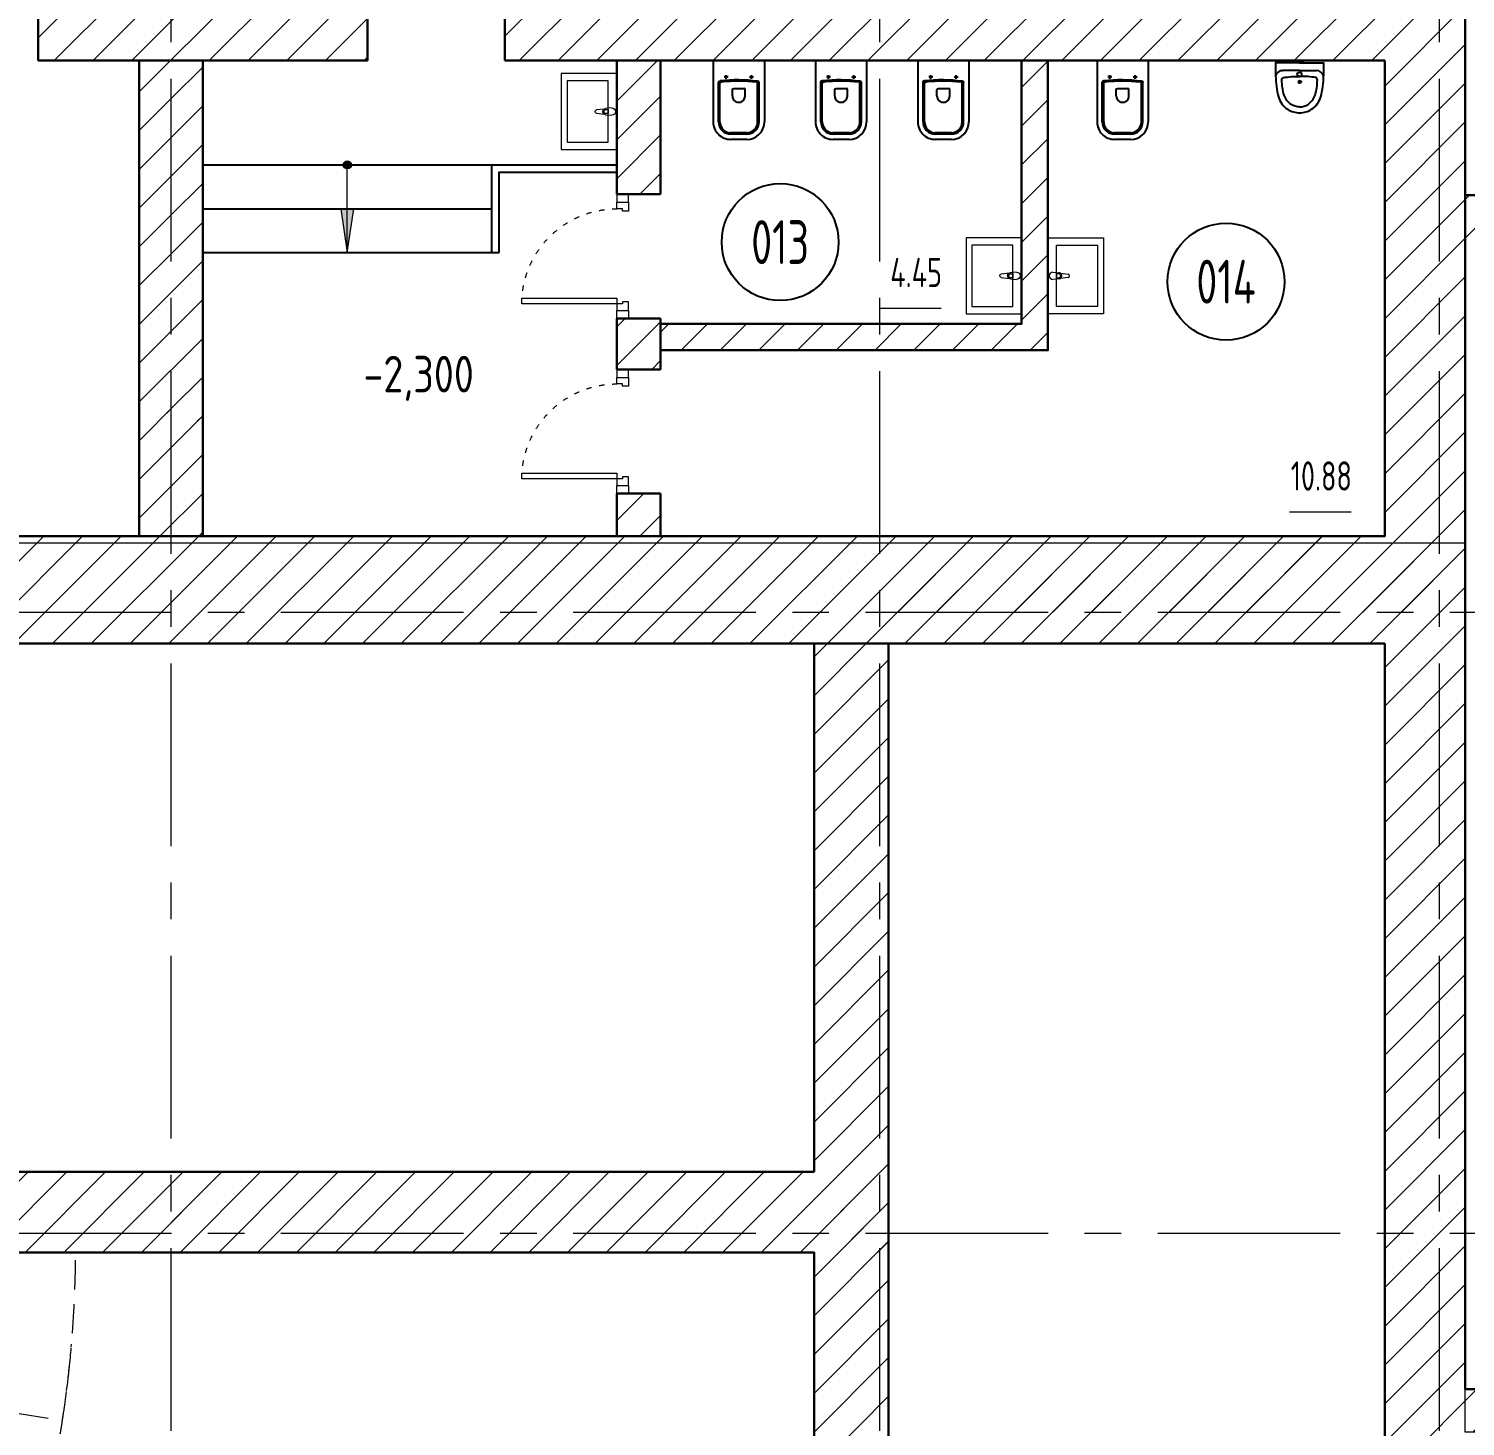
# Model space of a CAD drawing. Header units: millimetres. Extents: x -13407 to 93998, y -3954 to 109271.
# Drawn here: x 41710 to 51541, y 10219 to 19781 of the extents above; entities that cross this region are included whole.
import ezdxf
from ezdxf import colors
from ezdxf.entities.mleader import LeaderData, LeaderLine
from ezdxf.enums import TextEntityAlignment as Align
from ezdxf.math import Vec2, Vec3

# ---------------------------------------------------------------- set-up
doc = ezdxf.new("R2010")
doc.units = ezdxf.units.MM
for name, pattern in [('ACAD_ISO03W100', [30, 12, -18]), ('ADSK_Штриховая_ш2 п1', [3, 2, -1]), ('CENTER', [2, 1.25, -0.25, 0.25, -0.25])]:
    doc.linetypes.add(name, pattern=pattern)
for name, color, linetype, lineweight in [('_0', 250, 'Continuous', 9), ('_АР ТЕКСТ', 250, 'Continuous', 25), ('АР_Двери', 5, 'Continuous', 18), ('АР_Лестницы', 250, 'Continuous', 15), ('АР_Маркер экспликации', 239, 'Continuous', 13), ('АР_МосжилНии_Стены', 202, 'Continuous', 30), ('АР_Номер помещения', 1, 'Continuous', 25), ('АР_Оси', 193, 'Continuous', 9), ('АР_Отметки', 250, 'Continuous', 15), ('АР_Помещения_площадь', 19, 'Continuous', 9), ('АР_тонкая линия', 250, 'Continuous', 0), ('АР_Штриховка монолит', 250, 'Continuous', 9), ('Подвал', 250, 'Continuous', 30)]:
    doc.layers.add(name, color=color, linetype=linetype, lineweight=lineweight)
doc.layers.add('ТХ_сантехника', color=253, linetype='Continuous')
doc.styles.add('ISOCPEUR', font='isocpeur.ttf', dxfattribs={"width": 0.7})
doc.styles.get("Standard").update_dxf_attribs({"font": 'arial.ttf'})
pattern_1 = [(45, (331452.74, -55205.68), (-132.58252, 132.58252), [])]

# ---------------------------------------------------------------- blocks, each defined once
blk = doc.blocks.new('*U42')
at = {"layer": 'АР_Номер помещения', "color": 7}
blk.add_circle((-5418.9, 417), 400, dxfattribs=at)
at = {"layer": 'АР_Помещения_площадь', "color": 7}
blk.add_line((-4562.4, -1159), (-4984.7, -1159), dxfattribs=at)
at = {"color": 7, "style": 'ISOCPEUR', "width": 0.7, "flags": 1}
blk.add_attdef('КАТЕГОРИЯ', (-499.2, -2092.2), '', height=250, dxfattribs=at)
at = {"layer": 'АР_Номер помещения', "color": 7, "style": 'ISOCPEUR', "width": 0.7}
blk.add_attdef('НОМЕР_ПОМЕЩЕНИЯ', text='', height=300, dxfattribs=at).set_placement((-5418.9, 417), align=Align.MIDDLE_CENTER)
at = {"layer": 'АР_Помещения_площадь', "color": 7, "lineweight": 30, "width": 0.7, "flags": 104}
blk.add_attdef('ИМЯ_ПОМЕЩЕНИЯ', text='', height=100, dxfattribs=at).set_placement((157.6, 1217.1), align=Align.MIDDLE_CENTER)
at = {"layer": 'АР_Помещения_площадь', "color": 7, "style": 'ISOCPEUR', "width": 0.7}
blk.add_attdef('ПЛОЩАДЬ_ПОМЕЩЕНИЯ', text='', height=200, dxfattribs=at).set_placement((-4557.5, -912.5), align=Align.MIDDLE_RIGHT)
blk = doc.blocks.new('*U43')
at = {"layer": 'АР_Номер помещения', "color": 7}
blk.add_circle((-8453.4, 2788), 400, dxfattribs=at)
at = {"layer": 'АР_Помещения_площадь', "color": 7}
blk.add_line((-7350.9, 2334), (-7773.2, 2334), dxfattribs=at)
at = {"color": 7, "style": 'ISOCPEUR', "width": 0.7, "flags": 1}
blk.add_attdef('КАТЕГОРИЯ', (-499.2, -2092.2), '', height=250, dxfattribs=at)
at = {"layer": 'АР_Номер помещения', "color": 7, "style": 'ISOCPEUR', "width": 0.7}
blk.add_attdef('НОМЕР_ПОМЕЩЕНИЯ', text='', height=300, dxfattribs=at).set_placement((-8453.4, 2788), align=Align.MIDDLE_CENTER)
at = {"layer": 'АР_Помещения_площадь', "color": 7, "style": 'ISOCPEUR', "width": 0.7}
blk.add_attdef('ПЛОЩАДЬ_ПОМЕЩЕНИЯ', text='', height=200, dxfattribs=at).set_placement((-7346, 2580.5), align=Align.MIDDLE_RIGHT)
at = {"layer": 'АР_Помещения_площадь', "color": 7, "lineweight": 30, "width": 0.7, "flags": 104}
blk.add_attdef('ИМЯ_ПОМЕЩЕНИЯ', text='', height=100, dxfattribs=at).set_placement((157.6, 1217.1), align=Align.MIDDLE_CENTER)
blk = doc.blocks.new('*U7')
h = blk.add_hatch(color=256)
h.dxf.hatch_style = 1
edge = h.paths.add_edge_path()
edge.add_arc((0, 0), 27.6, 359.64, 719.64)
h = blk.add_hatch(color=256)
h.dxf.hatch_style = 1
h.paths.add_polyline_path([(300, -44.3), (300, 44.3), (600, 0)])
blk.add_line((600, 0), (0, 0))
blk.add_lwpolyline([(300, 44.3), (300, -44.3), (600, 0), (300, 44.3)])
blk.add_circle((0, 0), 27.6)
blk = doc.blocks.new('*U45')
for points in [[(0, 0), (0, -80), (55, -80), (55, 0), (0, 0)], [(55, -80), (55, 0), (115, 0), (115, -40), (100, -40), (100, -80), (55, -80)], [(795, -80), (795, 0), (735, 0), (735, -40), (750, -40), (750, -80), (795, -80)], [(850, 0), (850, -80), (795, -80), (795, 0), (850, 0)]]:
    blk.add_lwpolyline(points)
blk.add_lwpolyline([(100, -80), (100, -730), (140, -730), (140, -80)], close=True)
at = {"linetype": 'ACAD_ISO03W100', "ltscale": 3}
blk.add_arc((100, -80), 650, 270, 0, dxfattribs=at)
blk = doc.blocks.new('_DotSmall')
at = {"color": 0, "linetype": 'ByBlock', "const_width": 0.5}
blk.add_lwpolyline([(-0.0625, 0, 1), (0.0625, 0, 1)], format="xyb", close=True, dxfattribs=at)
blk = doc.blocks.new('унитаз поликлиники')
for p, q in [((0, 175), (0, -175)), ((0, 175), (420, 175)), ((112.4, 73.1), (112.4, 100.2)), ((420, 138.7), (149.6, 138.7)), ((420, 129), (156.8, 128.7)), ((125.6, 86.7), (99.5, 86.7)), ((191.9, -33.7), (191.9, 33.7)), ((242.4, 43.7), (201.9, 43.7)), ((494, 57.1), (494, -57.1)), ((504, 55), (504, -55)), ((540, 55), (540, -55)), ((125.5, -86.5), (99.4, -86.5)), ((112.3, -73), (112.3, -100.1)), ((242.4, -43.7), (201.9, -43.7)), ((0, -175), (420, -175)), ((420, -139), (147.9, -138.7)), ((420, -129), (155.2, -128.7))]:
    blk.add_line(p, q)
for centre, radius, start, end in [((420, 55), 120, 0, 90), ((420.5, 55.2), 83.5, 359.86187, 90.33349), ((420, 55), 74, 0, 90), ((242.4, 0), 43.7, 270, 90), ((420, -55), 120, 270, 0), ((420, -55), 84, 270, 0), ((420, -55), 74, 270, 358.40182)]:
    blk.add_arc(centre, radius, start, end)
at = {"extrusion": (0, 0, -1)}
for centre, major_axis, ratio, start_param, end_param in [((1158.1, 0), (-731, -726.4), 0.993775, 0.659849, 0.910919), ((984.1, 0), (-23.4, -941.4), 0.89728, 1.422258, 1.677847), ((149.5, 127.3), (-5.6, -10.5), 0.821373, 1.269211, 2.570669), ((154.4, 119.8), (-5.61, -7.72), 0.798093, 1.232924, 2.686723), ((112.4, 86.8), (3.55, 3.55), 1, 5.504025, 11.78721), ((201.9, -33.5), (4.12, -9.49), 0.964797, 0.42926, 1.943413), ((147.9, -127.5), (5.4, -10.4), 0.836443, 0.56114, 1.877577), ((155.2, -117.5), (5.3, -10.4), 0.842984, 0.549902, 1.8819)]:
    blk.add_ellipse(centre, major_axis=major_axis, ratio=ratio, start_param=start_param, end_param=end_param, dxfattribs=at)
for centre, major_axis, ratio, start_param, end_param in [((201.9, 33.5), (4.12, 9.49), 0.964797, 0.42926, 1.943413), ((112.3, -86.6), (3.54, -3.55), 1, 5.504025, 11.78721)]:
    blk.add_ellipse(centre, major_axis=major_axis, ratio=ratio, start_param=start_param, end_param=end_param)
blk = doc.blocks.new('Из_буфера27431')
at = {"linetype": 'Continuous', "lineweight": 5}
for p, q in [((-138.5, 11.1), (-85.6, 17.7)), ((-138.5, 11.1), (-85.6, 17.7)), ((-76.1, 21), (-34.1, 25)), ((-76.1, 21), (-34.1, 25)), ((-59, 13.6), (-73.9, 13.6)), ((-59, 13.6), (-73.9, 13.6)), ((-59, -13.6), (-59, 13.6)), ((-59, -13.6), (-59, 13.6)), ((-85.6, -17.7), (-138.5, -11.1)), ((-85.6, -17.7), (-138.5, -11.1)), ((-34.1, -25), (-76.1, -21)), ((-34.1, -25), (-76.1, -21)), ((-73.9, -13.6), (-59, -13.6)), ((-73.9, -13.6), (-59, -13.6))]:
    blk.add_line(p, q, dxfattribs=at)
for points in [[(0, -260), (-380, -260), (-380, 260), (0, 260)], [(-59, -210), (-339.1, -210), (-339.1, 210), (-59, 210)], [(-59, -210), (-339.1, -210), (-339.1, 210), (-59, 210)]]:
    blk.add_lwpolyline(points, close=True, dxfattribs=at)
for centre, radius, start, end in [((-137.1, 0), 11.2, 97.13892, 262.86108), ((-137.1, 0), 11.2, 97.13892, 262.86108), ((-74.2, 0), 21.1, 122.77103, 237.22897), ((-74.2, 0), 21.1, 122.77103, 237.22897), ((-73.9, 0), 13.6, 90, 270), ((-73.9, 0), 13.6, 90, 270), ((-74.2, 0), 21.1, 95.16961, 122.77103), ((-74.2, 0), 21.1, 95.16961, 122.77103), ((-34.1, 0), 25, 270, 90), ((-34.1, 0), 25, 270, 90), ((-74.2, 0), 21.1, 237.22897, 264.83039), ((-74.2, 0), 21.1, 237.22897, 264.83039)]:
    blk.add_arc(centre, radius, start, end, dxfattribs=at)
blk = doc.blocks.new('Писуар')
for points in [[(0, 52.9), (116.5, 52.9, 0.328868), (164.1, 90, 0.066999), (144.5, 233.5, 0.172209), (82.4, 318.1, 0.143285), (0, 342, 0.143285), (-82.4, 318.1, 0.172209), (-144.5, 233.5, 0.066999), (-164.1, 90)], [(-58.2, 285.9, 0.137396), (-105.9, 222.3)], [(58.2, 285.9, -0.137396), (105.9, 222.3)], [(-164.1, 90, 0.328868), (-116.5, 52.9, 8)], [(0, 92.6, 0.419996), (-15.9, 76.8, 0.151492), (-10.6, 66.2), (0, 66.2)], [(0, 92.6, -0.419996), (15.9, 76.8, -0.151492), (10.6, 66.2), (0, 66.2)]]:
    blk.add_lwpolyline(points, format="xyb")
for points in [[(0, 0), (-164.1, 0), (-164.1, 90)], [(0, 52.9), (-116.5, 52.9)], [(0, 0), (164.1, 0), (164.1, 90)]]:
    blk.add_lwpolyline(points)
blk.add_lwpolyline([(-21.2, 0), (21.2, 0), (21.2, -15.9), (-21.2, -15.9)], close=True)
for centre, radius, start, end in [((0, 187.1), 114.7, 90, 120.51024), ((282.3, 110.1), 404.1, 163.87115, 178.96926), ((2.6, 912.1), 819.4, 262.01576, 269.81492)]:
    blk.add_arc(centre, radius, start, end)
at = {"extrusion": (0, 0, -1)}
for centre, radius, start, end in [((0, 187.1), 114.7, 90, 120.51024), ((282.3, 110.1), 404.1, 163.87115, 178.96926), ((2.6, 912.1), 819.4, 262.01576, 269.81492)]:
    blk.add_arc(centre, radius, start, end, dxfattribs=at)
for points, start_tangent, end_tangent in [([(-121.7, 117.4), (-111.2, 100.6)], (0.014037, -0.999901), (0.974129, -0.225992)), ([(121.7, 117.4), (111.2, 100.6)], (-0.014037, -0.999901), (-0.974129, -0.225992))]:
    blk.add_spline(points, degree=3, dxfattribs=dict(start_tangent=start_tangent, end_tangent=end_tangent))
for points in [[(-10.6, 132.4), (-10.6, 137.6), (-5.3, 137.6), (0, 137.6)], [(0, 121.8), (-5.3, 121.8), (-10.6, 127.1), (-10.6, 132.4)], [(10.6, 132.4), (10.6, 137.6), (5.3, 137.6), (0, 137.6)], [(0, 121.8), (5.3, 121.8), (10.6, 127.1), (10.6, 132.4)], [(164.1, 90), (158.8, 68.8), (137.6, 52.9), (116.5, 52.9)]]:
    blk.add_open_spline(points, degree=3)

msp = doc.modelspace()

# ---------------------------------------------------------------- hatches: boundary and pattern name
at = {"layer": 'АР_Штриховка монолит', "ltscale": 100}
h = msp.add_hatch(dxfattribs=at)
h.set_pattern_fill('ANSI31', color=256, scale=1500)
h.set_pattern_definition(pattern_1)
h.paths.add_polyline_path([(42685, 20502.2), (42399.5, 20502.2), (42399.5, 20143.1), (42685, 20143.1)])
h.paths.add_polyline_path([(42970.5, 20502.2), (42685, 20502.2), (42685, 20143.1), (42970.5, 20143.1)])
h.paths.add_polyline_path([(42685, 20143.1), (42295.2, 20143.1), (41775.5, 20143.1), (41775.5, 19960), (42685, 19960)])
h.paths.add_polyline_path([(42685, 19960), (41775.5, 19960), (41775.5, 19563.6), (42685, 19563.6)])
h.paths.add_polyline_path([(44029.3, 19960), (42685, 19960), (42685, 19563.6), (42796.4, 19563.6), (44029.3, 19563.6)])
h.paths.add_polyline_path([(44029.3, 20143.1), (42685, 20143.1), (42685, 19960), (44029.3, 19960)])
h.paths.add_polyline_path([(42685, 19563.6), (42466.1, 19563.6), (42466.1, 17151.6), (42683.5, 17151.6)])
h.paths.add_polyline_path([(42900.8, 19563.6), (42685, 19563.6), (42683.5, 17094.8), (42900.8, 17094.8)])
h.paths.add_polyline_path([(47535, 20143.1), (44969.3, 20143.1), (44969.3, 19960), (47535, 19960)])
h.paths.add_polyline_path([(47535, 19960), (44969.3, 19960), (44969.3, 19563.6), (47535, 19563.6)])
h.paths.add_polyline_path([(51365, 20203.6), (50990.4, 20203.6), (50990.4, 20143.1), (47535, 20143.1), (47535, 19960), (51365, 19960)])
h.paths.add_polyline_path([(51365, 19960), (47535, 19960), (47535, 19563.6), (50990.4, 19563.6), (50990.4, 16308.9), (47535, 16308.9), (47535, 15790), (51365, 15790)])
h.paths.add_polyline_path([(48510.1, 20547.2), (48093.2, 20547.2), (48093.2, 20143.1), (48510.1, 20143.1)])
h.paths.add_polyline_path([(51541.2, 19960), (51365, 19960), (51365, 15790), (51541.2, 15790)])
h.paths.add_polyline_path([(51541.2, 20203.6), (51365, 20203.6), (51365, 19960), (51541.2, 19960)])
h = msp.add_hatch(dxfattribs=at)
h.set_pattern_fill('ANSI31', color=256, scale=1500)
h.set_pattern_definition([(45, (334647.98, -63562.75), (-132.58252, 132.58252), [])])
h.paths.add_polyline_path([(46034.5, 19563.6), (45734.5, 19563.6)])
h.paths.add_polyline_path([(46034.5, 19563.6), (45734.5, 19563.6), (45734.5, 18648.4), (46034.5, 18648.4)])
h = msp.add_hatch(dxfattribs=at)
h.set_pattern_fill('ANSI31', color=256, scale=1500)
h.set_pattern_definition([(45, (346742.01, -55205.68), (-132.58252, 132.58252), [])])
h.paths.add_polyline_path([(48684.5, 19563.6), (48504.5, 19563.6), (48504.5, 17760.7), (47535, 17760.7), (47535, 17580.7), (48684.5, 17580.7)])
h.paths.add_polyline_path([(47535, 17760.7), (46034.5, 17760.7), (46034.5, 17580.7), (47535, 17580.7)])
h = msp.add_hatch(dxfattribs=at)
h.set_pattern_fill('ANSI31', color=256, scale=1500)
h.set_pattern_definition(pattern_1)
h.paths.add_polyline_path([(47595.1, 15574), (47085.1, 15574), (47085.1, 11959.4), (42685, 11959.4), (42685, 11540), (47595.1, 11540)])
h.paths.add_polyline_path([(51541.2, 15574), (47587.5, 15574), (50990.4, 15574), (50990.4, 11540), (51541.2, 11540)])
h.paths.add_polyline_path([(51365, 11540), (50990.4, 11540), (50990.4, 9510), (51365, 9510)])
h.paths.add_polyline_path([(51541.2, 9510), (50990.4, 9510), (50990.4, 6515.2), (51541.2, 6515.2)])
h.paths.add_polyline_path([(47535, 9510), (47085.1, 9510), (47085.1, 6005.2), (47535, 6005.2)])
h.paths.add_polyline_path([(47595.1, 11540), (42685, 11540), (42685, 11408.8), (47085.1, 11408.8), (47085.1, 9510), (47595.1, 9510)])
h.paths.add_polyline_path([(51365, 6250), (47535, 6250), (47535, 6005.2), (51365, 6005.2)])
h.paths.add_polyline_path([(51365, 6515.2), (47595.1, 6515.2), (47595.1, 9510), (47535, 9510), (47535, 6250), (51365, 6250)])
h.paths.add_polyline_path([(55515, 9510), (55179.8, 9510), (55179.8, 6515.2), (51365, 6515.2), (51365, 6250), (55515, 6250)])
h.paths.add_polyline_path([(55515, 6250), (51365, 6250), (51365, 6005.2), (55135.7, 6005.2), (55135.7, 3393.2), (55254.6, 3393.2), (55254.6, 3458.2), (55515, 3458.2)])
h.paths.add_polyline_path([(55515, 11540), (55179.8, 11540), (55179.8, 10473.1), (51541.2, 10473.1), (51541.2, 11540), (51365, 11540), (51365, 9510), (51541.2, 9510), (51541.2, 10178.8), (55179.8, 10178.8), (55179.8, 9510), (55515, 9510)])
h.paths.add_polyline_path([(60058, 10473.1), (55676.6, 10473.1), (55676.6, 11540), (55515, 11540), (55515, 9510), (55676.6, 9510), (55676.6, 10178.8), (60058, 10178.8)])
h.paths.add_polyline_path([(55515, 15790), (55179.8, 15790), (55179.8, 11540), (55515, 11540)])
h.paths.add_polyline_path([(55676.6, 15790), (55515, 15790), (55515, 11540), (55676.6, 11540)])
h.paths.add_polyline_path([(55676.6, 18826.8), (55275, 18826.8), (55275, 18641.6), (55030.3, 18641.6), (55030.3, 18279.4), (55179.8, 18279.4), (55179.8, 15790), (55676.5, 15790.1)])
h.paths.add_polyline_path([(53865.3, 18641.6), (51541.2, 18641.6), (51541.2, 18279.4), (53865.3, 18279.4)])
h.paths.add_polyline_path([(55921.5, 18641.6), (55676.6, 18641.6), (55676.6, 18281.1), (55921.5, 18281.1)])
h.paths.add_polyline_path([(62165, 10880.2), (61570.7, 10880.2), (61570.7, 9510), (62165, 9510)])
h.paths.add_polyline_path([(62165, 9510), (61570.7, 9510), (61570.7, 8553.4), (62165, 8552.9)])
h.paths.add_polyline_path([(68741.6, 9510), (68231.8, 9510), (68231.8, 8269.4), (68622.9, 8269.4), (68622.9, 8204.4), (68741.6, 8204.4)])
h.paths.add_polyline_path([(68741.6, 9814.3), (68415, 9814.3), (68415, 9510), (68741.6, 9510)])
h.paths.add_polyline_path([(58948.8, 18281.1), (58948.8, 18641.6), (57122.2, 18641.6), (57122.2, 18281.1)])
h.paths.add_polyline_path([(60149.5, 18641.6), (60149.5, 18281.1), (61575.5, 18281.1), (61575.5, 18641.6)])
h.paths.add_polyline_path([(65089.9, 9510), (65089.9, 9814.3), (62318.3, 9814.3), (62318.3, 10880.2), (62165, 10880.2), (62165, 9510)])
h.paths.add_polyline_path([(66789.9, 9814.4), (66789.9, 9304.4), (68415, 9304.3), (68415, 9814.3)])
h.paths.add_polyline_path([(65089.9, 9304.3), (65089.9, 9510), (62165, 9510), (62165, 8552.9), (62318.3, 8552.8), (62318.3, 9304.3)])
h.paths.add_polyline_path([(56817.4, 6250), (56817.4, 6790.8), (55671.6, 6790.8), (55671.6, 9510), (55515, 9510), (55515, 6250)])
h.paths.add_polyline_path([(57917.4, 6790.8), (57917.4, 6250), (62319.1, 6249.9), (62319.3, 7386), (61570.9, 7386.2), (61570.7, 6790.8)])
h.paths.add_polyline_path([(57917.4, 6250), (57917.4, 5851.3), (56817.4, 5851.3), (56817.4, 6250), (55515, 6250), (55515, 3458.2), (55676.6, 3458.2), (55676.6, 5851.3), (62318.4, 5851.2), (62318.4, 6249.9)])
h = msp.add_hatch(dxfattribs=at)
h.set_pattern_fill('ANSI31', color=256, scale=1500)
h.set_pattern_definition([(45, (334647.98, -65902.21), (-132.58252, 132.58252), [])])
h.paths.add_polyline_path([(46034.5, 17798.4), (45734.5, 17798.4), (45734.5, 17450.5), (46034.5, 17450.5)])
h.paths.add_polyline_path([(46034.5, 16600.5), (45734.5, 16600.5), (45734.5, 16308.9), (46034.5, 16308.9)])
h = msp.add_hatch(dxfattribs=at)
h.set_pattern_fill('ANSI31', color=256, scale=1500)
h.set_pattern_definition(pattern_1)
h.paths.add_polyline_path([(21114.3, 17406.8), (20534.6, 17406.8), (20534.6, 15790), (21120, 15790), (21120, 16309.1), (21114.3, 16309.1)])
h.paths.add_polyline_path([(21120, 15790), (20534.6, 15790), (20534.6, 6644.6), (15521.9, 6644.6), (15521.9, 6005.2), (21120, 6005.2)])
h.paths.add_polyline_path([(25575, 16309.1), (21120, 16309.1), (21120, 15790), (25575, 15790)])
h.paths.add_polyline_path([(25575, 15790), (21120, 15790), (21120, 6005.2), (21265.7, 6005.2), (21265.7, 11408.8), (47582.5, 11408.8), (47595.1, 11959.4), (21265.7, 11959.4), (21265.7, 15574), (25575, 15574)])
h.paths.add_polyline_path([(51541.2, 16309), (32493.8, 16309), (32493.8, 16309), (28853.4, 16309), (28856.5, 16309.1), (28862.5, 16309.1), (28845.5, 16309.1), (25575, 16309.1), (25575, 15790), (51541.2, 15790)])
h.paths.add_polyline_path([(28408.8, 16309.1), (28857.3, 16309.1)], flags=16)
h.paths.add_polyline_path([(51541.2, 15790), (25575, 15790), (25575, 15574), (51541.2, 15574)])
h = msp.add_hatch(dxfattribs=at)
h.set_pattern_fill('ANSI31', color=256, scale=1500)
h.set_pattern_definition(pattern_1)
h.paths.add_polyline_path([(42683.5, 17213.6), (42466.1, 17213.6), (42466.1, 16308.9), (42685, 16308.9)])
h.paths.add_polyline_path([(42900.8, 17213.6), (42683.5, 17213.6), (42685, 16308.9), (42900.8, 16308.9)])

# ---------------------------------------------------------------- linework, layer by layer
at = {"ltscale": 100}
for p, q in [((42900.8, 18849.4), (45734.5, 18849.4)), ((42900.8, 18549.4), (44880.1, 18549.4)), ((42900.8, 18249.4), (44930.1, 18249.4))]:
    msp.add_line(p, q, dxfattribs=at)
for points in [[(44880.1, 18249.4), (44880.1, 18849.4)], [(44930.1, 18249.4), (44930.1, 18799.4), (45734.5, 18799.4)]]:
    msp.add_lwpolyline(points, dxfattribs=at)
at = {"layer": '_0', "ltscale": 100}
msp.add_lwpolyline([(47595.1, 15574), (50990.4, 15574), (50990.4, 6515.2), (47595.1, 6515.2)], close=True, dxfattribs=at)
at = {"layer": 'АР_МосжилНии_Стены', "ltscale": 100}
for p, q in [((44969.3, 19563.6), (44969.3, 20143.1)), ((50990.4, 19563.6), (44969.3, 19563.6)), ((45734.5, 19563.6), (45734.5, 18648.4)), ((46034.5, 19563.6), (46034.5, 18648.4)), ((45734.5, 18648.4), (46034.5, 18648.4)), ((45734.5, 17798.4), (45734.5, 17450.5)), ((45734.5, 17798.4), (46034.5, 17798.4)), ((46034.5, 17798.4), (46034.5, 17450.5)), ((45734.5, 17450.5), (46034.5, 17450.5)), ((45734.5, 16600.5), (45734.5, 16308.9)), ((45734.5, 16600.5), (46034.5, 16600.5)), ((46034.5, 16600.5), (46034.5, 16308.9)), ((21265.7, 15574), (50990.4, 15574)), ((47595.1, 15574), (47085.1, 15574)), ((47085.1, 15574), (47085.1, 11959.4)), ((47595.1, 6515.2), (47595.1, 15574)), ((50990.4, 15574), (50990.4, 6515.2)), ((47085.1, 11959.4), (21265.7, 11959.4)), ((55179.8, 10473.1), (51541.2, 10473.1))]:
    msp.add_line(p, q, dxfattribs=at)
for points in [[(51541.2, 10473.1), (51541.2, 20203.6), (50990.4, 20203.6), (50990.4, 20143.1)], [(50990.4, 19563.6), (50990.4, 16308.9), (21114.3, 16309.1), (21114.3, 17406.8)], [(42466.1, 17206.6), (42466.1, 19563.6), (42900.8, 19563.6), (42900.8, 17215.1)], [(46034.5, 17580.7), (48684.5, 17580.7), (48684.5, 19563.6)], [(46034.5, 17760.7), (48504.5, 17760.7), (48504.5, 19563.6)], [(51541.2, 18641.6), (53401.5, 18641.6)], [(42900.8, 17213.6), (42900.8, 16308.9), (42466.1, 16308.9), (42466.1, 17213.6)], [(35750.4, 11408.8), (47085.1, 11408.8), (47085.1, 6005.2), (55135.7, 6005.2), (55135.7, 3393.2)]]:
    msp.add_lwpolyline(points, dxfattribs=at)
msp.add_lwpolyline([(41775.5, 20143.1), (44029.3, 20143.1), (44029.3, 19563.6), (41775.5, 19563.6)], close=True, dxfattribs=at)
at = {"layer": 'АР_Оси', "linetype": 'CENTER', "ltscale": 1000}
for p, q in [((42685, -1811.3), (42685, 32546.2)), ((47535, -1811.3), (47535, 32496.2)), ((51365, -1811.3), (51365, 32496.2)), ((-12563.8, 15790), (71033.4, 15790)), ((-12563.8, 11540), (71033.4, 11540))]:
    msp.add_line(p, q, dxfattribs=at)
at = {"layer": 'АР_тонкая линия', "linetype": 'ADSK_Штриховая_ш2 п1', "ltscale": 100}
msp.add_line((41348.1, 10351.5), (41940.9, 10260), dxfattribs=at)
for start, end in [(351.22257, 359.81804), (196.26308, 355.13934)]:
    msp.add_arc((34342.8, 11433.2), 7688.1, start, end, dxfattribs=at)
at = {"layer": 'Подвал', "lineweight": 13, "ltscale": 500}
msp.add_lwpolyline([(16761.8, 30962), (51158.5, 30962), (51158.5, 27997.2), (49782.2, 27997.2), (49782.2, 27065.6), (61575.5, 27065.6), (61570.7, 9118.3), (68131.8, 9204.3), (68131.8, 301), (55676.6, 201), (55676.6, 10178.8), (51541.2, 10178.8), (51541.2, 16261.2), (20534.6, 16261.2), (20534.6, 6644.6), (13397.6, 6644.6), (13369.1, 28025.4), (11889.8, 28025.4), (11889.8, 36090), (16769.8, 36090), (16761.8, 30962)], dxfattribs=at)

# ---------------------------------------------------------------- block references
at = {"layer": 'АР_Двери', "xscale": -1, "rotation": 270}
for p in [(45814.5, 17798.4), (45814.5, 16600.5)]:
    msp.add_blockref('*U45', p, dxfattribs=at)
at = {"layer": 'АР_Лестницы', "ltscale": 75, "rotation": 270}
msp.add_blockref('*U7', (43890.4, 18849.4), dxfattribs=at)
at = {"layer": 'АР_Маркер экспликации', "color": 7}
ref = msp.add_blockref('*U43', (55305.9, 15532.8), dxfattribs=at)
ref.add_attrib('НОМЕР_ПОМЕЩЕНИЯ', '013', dxfattribs={"layer": 'АР_Номер помещения', "color": 7, "height": 300, "style": 'ISOCPEUR', "width": 0.7}).set_placement((46852.5, 18320.8), align=Align.MIDDLE_CENTER)
ref.add_attrib('ПЛОЩАДЬ_ПОМЕЩЕНИЯ', '4.45', dxfattribs={"layer": 'АР_Помещения_площадь', "color": 7, "height": 200, "style": 'ISOCPEUR', "width": 0.7}).set_placement((47959.9, 18113.3), align=Align.MIDDLE_RIGHT)
ref = msp.add_blockref('*U42', (55322.9, 17633.3), dxfattribs=at)
ref.add_attrib('НОМЕР_ПОМЕЩЕНИЯ', '014', dxfattribs={"layer": 'АР_Номер помещения', "color": 7, "height": 300, "style": 'ISOCPEUR', "width": 0.7}).set_placement((49904, 18050.3), align=Align.MIDDLE_CENTER)
ref.add_attrib('ПЛОЩАДЬ_ПОМЕЩЕНИЯ', '10.88', dxfattribs={"layer": 'АР_Помещения_площадь', "color": 7, "height": 200, "style": 'ISOCPEUR', "width": 0.7}).set_placement((50765.4, 16720.8), align=Align.MIDDLE_RIGHT)
at = {"layer": 'ТХ_сантехника', "ltscale": 100, "xscale": -1, "rotation": 180}
for p in [(45734.5, 19213.8), (48504.5, 18090.8)]:
    msp.add_blockref('Из_буфера27431', p, dxfattribs=at)
at = {"layer": 'ТХ_сантехника', "rotation": 270}
for p in [(46569.5, 19563.6), (47269.5, 19563.6), (47969.5, 19563.6), (49196, 19563.6)]:
    msp.add_blockref('унитаз поликлиники', p, dxfattribs=at)
at = {"layer": 'ТХ_сантехника', "ltscale": 100}
for name, p, rotation in [('Писуар', (50407.5, 19547.7), 180.0015666875582), ('Из_буфера27431', (48684.5, 18090.8), 180)]:
    msp.add_blockref(name, p, dxfattribs=dict(at, rotation=rotation))

# ---------------------------------------------------------------- leaders
at = {"layer": '_АР ТЕКСТ'}
ml = msp.add_multileader_mtext('Standard', dxfattribs=at)
ml.set_content('{\\W0.8;-2,550}', color=256, style='ISOCPEUR')
ml.set_leader_properties(color=256, linetype='Continuous', lineweight=-1)
ml.set_arrow_properties(name='DOTSMALL')
ml.build(insert=Vec2(0, 0))
ml.multileader.update_dxf_attribs({"has_text_frame": 1, "text_left_attachment_type": 4, "text_right_attachment_type": 4, "dogleg_length": 100, "arrow_head_size": 180})
ctx = ml.context
ctx.base_point, ctx.char_height, ctx.arrow_head_size, ctx.landing_gap_size, ctx.plane_origin = Vec3(43966.2, 68737.6, -2), 250, 180, 50, Vec3(44446.5, 66493.6, -2)
ctx.left_attachment, ctx.right_attachment = 4, 4
notes = []
notes.append((ctx, [(0, (0, 0, 0), (0, 0), (1, 0), 1, [])]))
ctx.mtext.insert, ctx.mtext.width, ctx.mtext.defined_height, ctx.mtext.line_spacing_style, ctx.mtext.flow_direction = Vec3(44016.2, 69070.9, -2), 801.086, 330.7, 2, 5
at = {"layer": 'АР_Отметки'}
ml = msp.add_multileader_mtext('Standard', dxfattribs=at)
ml.set_content('{\\W0.8;-2,250}', color=256, style='ISOCPEUR')
ml.set_leader_properties(color=256, linetype='Continuous', lineweight=-1)
ml.set_arrow_properties(name='DOTSMALL')
ml.build(insert=Vec2(0, 0))
ml.multileader.update_dxf_attribs({"has_text_frame": 1, "text_left_attachment_type": 4, "text_right_attachment_type": 4, "dogleg_length": 100, "arrow_head_size": 180})
ctx = ml.context
ctx.base_point, ctx.char_height, ctx.arrow_head_size, ctx.landing_gap_size, ctx.plane_origin = Vec3(49967.9, 72951.3), 250, 180, 50, Vec3(49886.5, 71673.2)
ctx.left_attachment, ctx.right_attachment = 4, 4
notes.append((ctx, [(0, (0, 0, 0), (0, 0), (1, 0), 1, [])]))
ctx.mtext.insert, ctx.mtext.width, ctx.mtext.defined_height, ctx.mtext.line_spacing_style, ctx.mtext.flow_direction = Vec3(50017.9, 73284.6), 769.989, 343.9, 2, 5
ml = msp.add_multileader_mtext('Standard', dxfattribs=at)
ml.set_content('{\\W0.8;-2,250}', color=256, style='ISOCPEUR')
ml.set_leader_properties(color=256, linetype='Continuous', lineweight=-1)
ml.set_arrow_properties(name='DOTSMALL')
ml.build(insert=Vec2(0, 0))
ml.multileader.update_dxf_attribs({"has_text_frame": 1, "text_left_attachment_type": 4, "text_right_attachment_type": 4, "dogleg_length": 100, "arrow_head_size": 180})
ctx = ml.context
ctx.base_point, ctx.char_height, ctx.arrow_head_size, ctx.landing_gap_size, ctx.plane_origin = Vec3(48436.2, 65061.4, 0), 250, 180, 50, Vec3(43777.7, 61209.1, 0)
ctx.left_attachment, ctx.right_attachment = 4, 4
notes.append((ctx, [(0, (0, 0, 0), (0, 0), (1, 0), 1, [])]))
ctx.mtext.insert, ctx.mtext.width, ctx.mtext.defined_height, ctx.mtext.line_spacing_style, ctx.mtext.flow_direction = Vec3(48486.2, 65394.7, 0), 769.989, 343.9, 2, 5
ml = msp.add_multileader_mtext('Standard', dxfattribs=at)
ml.set_content('{\\W0.8;-2,650}', color=256, style='ISOCPEUR')
ml.set_leader_properties(color=256, linetype='Continuous', lineweight=-1)
ml.set_arrow_properties(name='DOTSMALL')
ml.build(insert=Vec2(0, 0))
ml.multileader.update_dxf_attribs({"has_text_frame": 1, "text_left_attachment_type": 4, "text_right_attachment_type": 4, "dogleg_length": 100, "arrow_head_size": 180})
ctx = ml.context
ctx.base_point, ctx.char_height, ctx.arrow_head_size, ctx.landing_gap_size, ctx.plane_origin = Vec3(44407, 58564.7), 250, 180, 50, Vec3(44405.8, 57297.2)
ctx.left_attachment, ctx.right_attachment = 4, 4
notes.append((ctx, [(0, (0, 0, 0), (0, 0), (1, 0), 1, [])]))
ctx.mtext.insert, ctx.mtext.width, ctx.mtext.defined_height, ctx.mtext.line_spacing_style, ctx.mtext.flow_direction = Vec3(44457, 58898.1), 881.186, 431, 2, 5
ml = msp.add_multileader_mtext('Standard', dxfattribs=at)
ml.set_content('{\\W0.8;-2,550}', color=256, style='ISOCPEUR')
ml.set_leader_properties(color=256, linetype='Continuous', lineweight=-1)
ml.set_arrow_properties(name='DOTSMALL')
ml.build(insert=Vec2(0, 0))
ml.multileader.update_dxf_attribs({"has_text_frame": 1, "text_left_attachment_type": 4, "text_right_attachment_type": 4, "dogleg_length": 100, "arrow_head_size": 180})
ctx = ml.context
ctx.base_point, ctx.char_height, ctx.arrow_head_size, ctx.landing_gap_size, ctx.plane_origin = Vec3(41519.9, 29329.6), 250, 180, 50, Vec3(37227.3, 28205.4)
ctx.left_attachment, ctx.right_attachment = 4, 4
notes.append((ctx, [(0, (0, 0, 0), (0, 0), (1, 0), 1, [])]))
ctx.mtext.insert, ctx.mtext.width, ctx.mtext.line_spacing_style, ctx.mtext.flow_direction = Vec3(41569.9, 29663), 852.697, 2, 5
ml = msp.add_multileader_mtext('Standard', dxfattribs=at)
ml.set_content('Л.1п', color=256, style='ISOCPEUR')
ml.set_leader_properties(color=256, linetype='Continuous', lineweight=-1)
ml.set_arrow_properties(name='DOTSMALL')
ml.build(insert=Vec2(0, 0))
ml.multileader.update_dxf_attribs({"has_text_frame": 1, "text_left_attachment_type": 4, "text_right_attachment_type": 4, "dogleg_length": 100, "arrow_head_size": 180})
ctx = ml.context
ctx.base_point, ctx.char_height, ctx.arrow_head_size, ctx.landing_gap_size, ctx.plane_origin = Vec3(54327.7, 24801.8, 0), 250, 180, 50, Vec3(41095.3, 12373.5, 0)
ctx.left_attachment, ctx.right_attachment = 4, 4
notes.append((ctx, [(0, (0, 0, 0), (0, 0), (1, 0), 1, [])]))
ctx.mtext.insert, ctx.mtext.width, ctx.mtext.line_spacing_style, ctx.mtext.flow_direction = Vec3(54377.7, 25135.1, 0), 852.697, 2, 5
ml = msp.add_multileader_mtext('Standard', dxfattribs=at)
ml.set_content('{\\W0.8;-2,850}', color=256, style='ISOCPEUR')
ml.set_leader_properties(color=256, linetype='Continuous', lineweight=-1)
ml.set_arrow_properties(name='DOTSMALL')
ml.build(insert=Vec2(0, 0))
ml.multileader.update_dxf_attribs({"has_text_frame": 1, "text_left_attachment_type": 4, "text_right_attachment_type": 4, "dogleg_length": 100, "arrow_head_size": 180})
ctx = ml.context
ctx.base_point, ctx.char_height, ctx.arrow_head_size, ctx.landing_gap_size, ctx.plane_origin = Vec3(53930.6, 20345.3), 250, 180, 50, Vec3(53849.2, 19411)
ctx.left_attachment, ctx.right_attachment = 4, 4
notes.append((ctx, [(0, (0, 0, 0), (0, 0), (1, 0), 1, [])]))
ctx.mtext.insert, ctx.mtext.width, ctx.mtext.defined_height, ctx.mtext.line_spacing_style, ctx.mtext.flow_direction = Vec3(53980.6, 20678.6), 769.989, 343.9, 2, 5
ml = msp.add_multileader_mtext('Standard', dxfattribs=at)
ml.set_content('{\\W0.8;-2,300}', color=256, style='ISOCPEUR')
ml.set_leader_properties(color=256, linetype='Continuous', lineweight=-1)
ml.set_arrow_properties(name='DOTSMALL')
ml.build(insert=Vec2(0, 0))
ml.multileader.update_dxf_attribs({"has_text_frame": 1, "text_left_attachment_type": 4, "text_right_attachment_type": 4, "dogleg_length": 100, "arrow_head_size": 180})
ctx = ml.context
ctx.base_point, ctx.char_height, ctx.arrow_head_size, ctx.landing_gap_size, ctx.plane_origin = Vec3(43950.7, 17209.3, 0), 250, 180, 50, Vec3(43869.3, 15931.1, 0)
ctx.left_attachment, ctx.right_attachment = 4, 4
notes.append((ctx, [(0, (0, 0, 0), (0, 0), (1, 0), 1, [])]))
ctx.mtext.insert, ctx.mtext.width, ctx.mtext.defined_height, ctx.mtext.line_spacing_style, ctx.mtext.flow_direction = Vec3(44000.7, 17542.6, 0), 769.989, 343.9, 2, 5
ml = msp.add_multileader_mtext('Standard', dxfattribs=at)
ml.set_content('{\\W0.8;-2,300}', color=256, style='ISOCPEUR')
ml.set_leader_properties(color=256, linetype='Continuous', lineweight=-1)
ml.set_arrow_properties(name='DOTSMALL')
ml.build(insert=Vec2(0, 0))
ml.multileader.update_dxf_attribs({"has_text_frame": 1, "text_left_attachment_type": 4, "text_right_attachment_type": 4, "dogleg_length": 100, "arrow_head_size": 180})
ctx = ml.context
ctx.base_point, ctx.char_height, ctx.arrow_head_size, ctx.landing_gap_size, ctx.plane_origin = Vec3(43950.7, 17209.3, 0), 250, 180, 50, Vec3(43869.3, 15931.1, 0)
ctx.left_attachment, ctx.right_attachment = 4, 4
notes.append((ctx, [(0, (0, 0, 0), (0, 0), (1, 0), 1, [])]))
ctx.mtext.insert, ctx.mtext.width, ctx.mtext.defined_height, ctx.mtext.line_spacing_style, ctx.mtext.flow_direction = Vec3(44000.7, 17542.6, 0), 769.989, 343.9, 2, 5
ml = msp.add_multileader_mtext('Standard', dxfattribs=at)
ml.set_content('{\\W0.8;-2,950}', color=256, style='ISOCPEUR')
ml.set_leader_properties(color=256, linetype='Continuous', lineweight=-1)
ml.set_arrow_properties(name='DOTSMALL')
ml.build(insert=Vec2(0, 0))
ml.multileader.update_dxf_attribs({"has_text_frame": 1, "text_left_attachment_type": 4, "text_right_attachment_type": 4, "dogleg_length": 100, "arrow_head_size": 180})
ctx = ml.context
ctx.base_point, ctx.char_height, ctx.arrow_head_size, ctx.landing_gap_size, ctx.plane_origin = Vec3(62921.6, 10283.7), 250, 180, 50, Vec3(62840.2, 9005.6)
ctx.left_attachment, ctx.right_attachment = 4, 4
notes.append((ctx, [(0, (0, 0, 0), (0, 0), (1, 0), 1, [])]))
ctx.mtext.insert, ctx.mtext.width, ctx.mtext.defined_height, ctx.mtext.line_spacing_style, ctx.mtext.flow_direction = Vec3(62971.6, 10617), 769.989, 343.9, 2, 5
for ctx, leaders in notes:
    for number, flags, end, landing, length, lines in leaders:
        leader = LeaderData()
        leader.index, (leader.has_last_leader_line, leader.has_dogleg_vector, leader.attachment_direction) = number, flags
        leader.last_leader_point, leader.dogleg_vector, leader.dogleg_length = Vec3(end), Vec3(landing), length
        for number, points, colour, breaks in lines:
            line = LeaderLine()
            line.index, line.vertices, line.color, line.breaks = number, Vec3.list(points), colors.encode_raw_color(colour), breaks
            leader.lines.append(line)
        ctx.leaders.append(leader)

doc.saveas('drawing.dxf')
